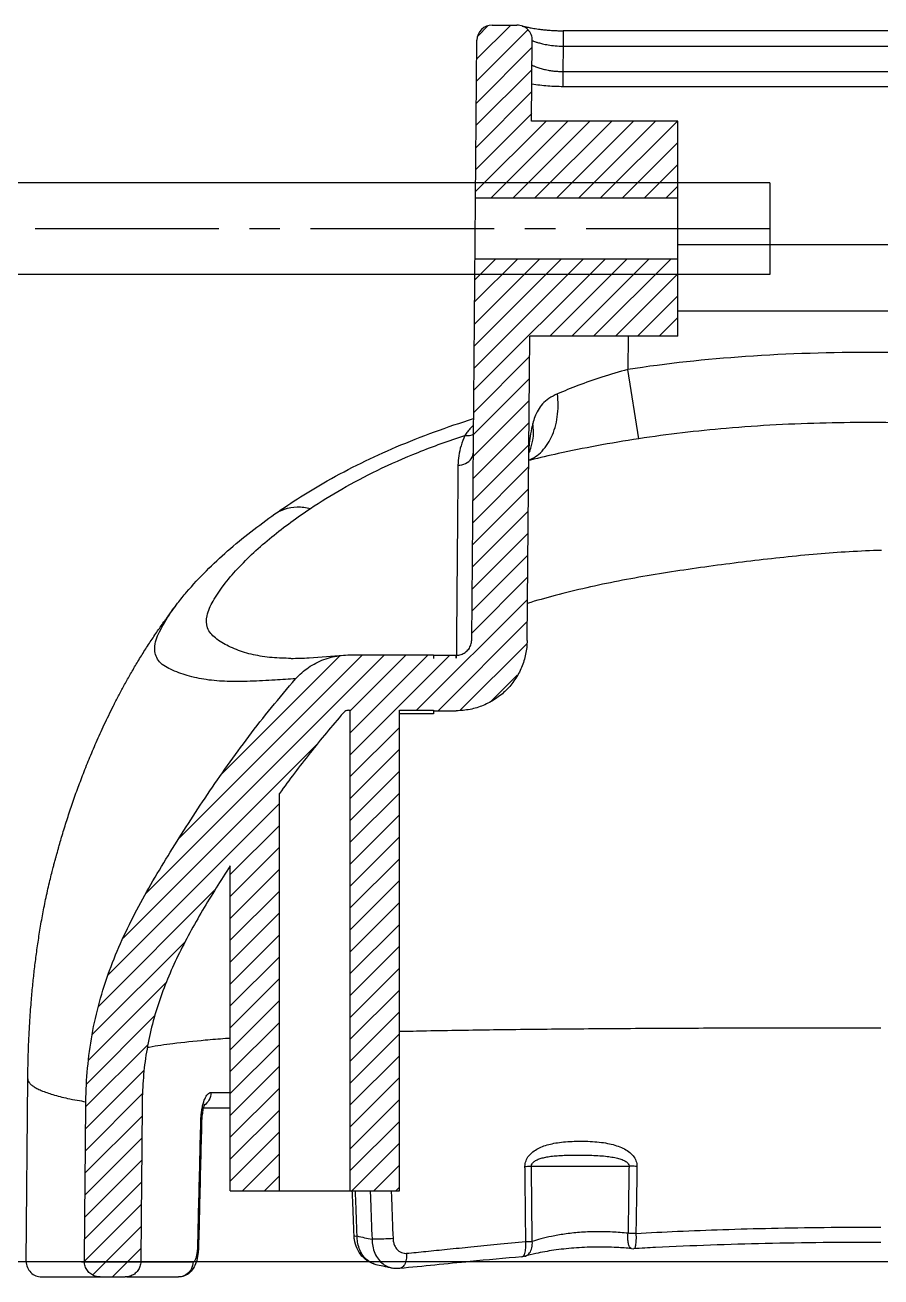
# Model space of a CAD drawing. Header units: millimetres. Extents: x 21466 to 22834, y -21631 to -20664.
# Drawn here: x 22132.09 to 22160.05, y -21368.66 to -21327.76 of the extents above; entities that cross this region are included whole.
import ezdxf

# ---------------------------------------------------------------- set-up
doc = ezdxf.new("R2010")
doc.units = ezdxf.units.MM
doc.header["$LTSCALE"] = 8
doc.linetypes.add('CENTER2', pattern=[1.125, 0.75, -0.125, 0.125, -0.125])
for name, color, linetype in [('Cav-cor', 30, 'Continuous'), ('PIN', 5, 'Continuous'), ('PRODUCT', 1, 'Continuous')]:
    doc.layers.add(name, color=color, linetype=linetype)

# ---------------------------------------------------------------- blocks, each defined once
blk = doc.blocks.new('20160719.184345')
at = {"layer": 'PRODUCT'}
for p, q in [((-48.21953859416317, 12.87609753293145), (-48.21953859416317, -7.895152851422608)), ((-47.71703859416448, -7.895152851422608), (-47.71703859416448, 12.87609608482671)), ((-46.88821674015708, -7.902385870187572), (-46.88821674015708, 12.88332910359168)), ((-46.40273757794057, -7.902385870187572), (-46.40273757794057, 12.88332910359168)), ((-41.22630637909242, 9.123471616752795), (-41.22630637909242, -4.142528383246827)), ((-39.05927512909329, 9.123471616752795), (-39.05927512909329, -4.142528383246827)), ((-38.23799025559492, -4.142528383246827), (-45.26736000258825, -4.142528383246827)), ((-45.26736000258825, -4.142528383246827), (-45.26736000258825, -8.921569141428336)), ((-42.7477773902101, -6.678385871557111), (-45.26736000258825, -4.158803259178967)), ((-42.7477773902101, -5.963133076038503), (-44.56838208300178, -4.142528383246827)), ((-42.7477773902101, -5.247880280618119), (-43.85312928747953, -4.142528383246827)), ((-42.7477773902101, -4.532627485099511), (-43.13787649196092, -4.142528383246827)), ((-42.7477773902101, -4.142528383246827), (-42.7477773902101, -10.75262608958656)), ((-40.75757286807129, -4.142528383246827), (-40.75757286807129, -10.76999434129903)), ((-38.23799025559492, -6.896656233253452), (-40.75757286807129, -4.377073620773444)), ((-38.23799025559492, -6.181403437734843), (-40.27686531008294, -4.142528383246827)), ((-38.23799025559492, -5.466150642216235), (-39.56161251456433, -4.142528383246827)), ((-38.23799025559492, -4.750897846795851), (-38.84635971904208, -4.142528383246827)), ((-38.23799025559492, -4.142528383246827), (-38.23799025559492, -8.982913521849696)), ((-42.7477773902101, -7.39363866707572), (-45.26736000258825, -4.874056054595712)), ((-38.23799025559492, -7.611909028673836), (-40.75757286807129, -5.092326416295691)), ((-42.7477773902101, -8.108891462496103), (-45.26736000258825, -5.589308850117959)), ((-34.88784496730295, -5.424153572068462), (-37.15112097303427, -5.776532544983638)), ((-8.428284858971892, -5.659714006829745), (-8.426602449875645, -5.581548796886636)), ((-38.23799025559492, -8.327161824192444), (-40.75757286807129, -5.807579211817938)), ((-38.23517512909166, -5.767060544505512), (-37.15105896865498, -5.776521482948738)), ((-11.12027512909117, -8.926637527980347), (-11.12027512909117, -5.740000456702546)), ((-42.7477773902101, -8.824144258011074), (-45.26736000258825, -6.304561645640206)), ((-36.47301980588236, -10.80738506942362), (-40.75757286807129, -6.522832007234683)), ((-42.7477773902101, -9.539397053533321), (-45.26736000258825, -7.019814441056951)), ((-37.19456946990977, -10.80108820091846), (-40.75757286807129, -7.238084802753292)), ((-42.7477773902101, -10.2546498489537), (-45.26736000258825, -7.73506723657556)), ((-48.21953859386485, -7.895152851520834), (-47.71703859416448, -7.895152851422608)), ((-47.71703859416448, -7.895152851422608), (-46.88821674015708, -7.902385870187572)), ((-46.88821674015708, -7.902385870187572), (-46.40273757794057, -7.902385870187572)), ((-37.9161191339299, -10.79479133241693), (-40.75757286807129, -7.953337598271901)), ((-42.96696678189619, -10.75071325268436), (-45.26736000258825, -8.450320031992305)), ((-45.26736000258825, -8.921569141428336), (-47.89889004505312, -8.898604126621649)), ((-45.85316543798763, -10.725525778671), (-47.67816081507772, -8.900530401479045)), ((-45.1316157739675, -10.73182264717252), (-46.95661115115581, -8.906827269980568)), ((-44.41006610994373, -10.73811951567768), (-46.23506148713568, -8.913124138485728)), ((-43.68851644591996, -10.74441638418284), (-45.51351182310827, -8.919421006990888)), ((-38.63766879785544, -10.78849446380991), (-40.75757286807129, -8.668590393692284)), ((-28.29690563485201, -9.06966805303091), (-38.23799025559492, -8.982913521849696)), ((-35.75147014186223, -10.81368193792878), (-37.57646551905054, -8.988686560736824)), ((-35.02992047783846, -10.8199788064303), (-36.85491585503041, -8.994983429238346)), ((-34.49342441318731, -8.984879050298332), (-34.49531706506605, -8.984061225721234)), ((-48.40577512908931, -10.20511560804516), (-48.40577512908931, -9.401084993027325)), ((-46.57471510191317, -10.71922891006761), (-48.2526365301128, -9.041307481962576)), ((-39.35921846187921, -10.78219759530475), (-40.75757286807129, -9.383843189210893)), ((-34.30837081381469, -10.82627567493546), (-36.13336619100301, -9.001280297841731)), ((-33.58682114988915, -10.83257254353884), (-35.41181652698288, -9.007577166346891)), ((-32.86527148586902, -10.83886941204401), (-34.69026686306097, -9.013874034852051)), ((-32.14372182184161, -10.84516628054553), (-33.96871719903356, -9.020170903353574)), ((-31.42217215782148, -10.85146314905069), (-33.24716753501343, -9.026467771858734)), ((-30.70062249379407, -10.85776001755585), (-32.52561787098603, -9.032764640465757)), ((-29.97907282977394, -10.86405688616287), (-31.80406820696589, -9.039061508970917)), ((-29.25752316585204, -10.87035375466075), (-31.08251854294213, -9.04535837747244)), ((-28.53597350182463, -10.87665062316592), (-30.36096887901658, -9.0516552459776)), ((-26.01670106280289, -12.68067026667268), (-29.63941921499281, -9.05795211448276)), ((-26.0035226750806, -11.97859585887272), (-28.91786955097268, -9.064248982984282)), ((-26.01613470670782, -11.25073103182876), (-28.18533299268165, -9.081532745854929)), ((-26.32187728466306, -10.22973565835491), (-27.16141870354113, -9.390194239476841)), ((-8.178720343570603, -9.145845316696068), (-8.178806715579412, -9.145536959880701)), ((-47.29626476593694, -10.71293204156245), (-48.40577512908931, -9.603421678406448)), ((-40.08076812589934, -10.77590072679959), (-40.75757286807129, -10.09909598462764)), ((-48.04533233174516, -10.67911727127284), (-48.3777784730446, -10.34667113007163)), ((-28.31269193757544, -10.8785991718396), (-47.90766021322997, -10.70759647435261)), ((-27.81423626108517, -12.12222838324669), (-27.81423599024129, -11.38108844617818)), ((-26.00352272312375, -12.12222838324669), (-26.00352247529008, -11.38111784815555)), ((-24.56684574164683, -14.84577838324549), (-27.8142360696329, -11.59838805525942)), ((-27.82665066780464, -12.12222838324669), (-27.71416759291606, -12.12222838324669)), ((-27.82665066539266, -14.84889184239), (-27.82665066780464, -12.12222838324669)), ((-26.01670106280289, -12.12222838324669), (-25.90529165755288, -12.12222838324669)), ((-26.01670106280289, -13.23777838324531), (-26.01670106280289, -12.12222838324669)), ((-25.90526884294377, -12.12222838324669), (-25.90526884294377, -13.23777838324531)), ((-25.28209853716544, -14.84577838324549), (-27.82665066760455, -12.30122625281001)), ((-25.99735133268769, -14.84577838324549), (-27.82665066700065, -13.01647904893616)), ((-10.31627512909108, -13.23777838324531), (-26.01670106280289, -13.23777838324531)), ((-23.85159294623008, -14.84577838324549), (-25.45959294622662, -13.23777838324531)), ((-23.13634015070784, -14.84577838324549), (-24.74434015071165, -13.23777838324531)), ((-22.42108735519287, -14.84577838324549), (-24.0290873551894, -13.23777838324531)), ((-21.70583455976885, -14.84577838324549), (-23.31383455977266, -13.23777838324531)), ((-20.99058176425024, -14.84577838324549), (-22.59858176425041, -13.23777838324531)), ((-20.27532896873163, -14.84577838324549), (-21.8833289687318, -13.23777838324531)), ((-19.56007617331124, -14.84577838324549), (-21.16807617331506, -13.23777838324531)), ((-18.84482337779264, -14.84577838324549), (-20.45282337779281, -13.23777838324531)), ((-18.12957058227403, -14.84577838324549), (-19.7375705822742, -13.23777838324531)), ((-17.41431778685364, -14.84577838324549), (-19.02231778685746, -13.23777838324531)), ((-16.69906499133504, -14.84577838324549), (-18.30706499133521, -13.23777838324531)), ((-15.98381219581643, -14.84577838324549), (-17.59181219581296, -13.23777838324531)), ((-15.26855940039604, -14.84577838324549), (-16.87655940039622, -13.23777838324531)), ((-14.55330660487743, -14.84577838324549), (-16.16130660487761, -13.23777838324531)), ((-13.83805380945705, -14.84577838324549), (-15.44605380946086, -13.23777838324531)), ((-13.12280101393844, -14.84577838324549), (-14.73080101393862, -13.23777838324531)), ((-12.40754821841983, -14.84577838324549), (-14.01554821842001, -13.23777838324531)), ((-11.69229542299945, -14.84577838324549), (-13.30029542300326, -13.23777838324531)), ((-10.97704262748084, -14.84577838324549), (-12.58504262748102, -13.23777838324531)), ((-10.31627512909108, -14.79129308621486), (-11.86978983195877, -13.23777838324531)), ((-10.31627512909108, -14.07604029069626), (-11.15453703654202, -13.23777838324531)), ((-10.31627512909108, -13.36078749517765), (-10.43928424102342, -13.23777838324531)), ((-10.31627512909108, -18.76527838324546), (-10.31627512909108, -13.23777838324531)), ((-7.791413929484406, -13.47891536833777), (-7.791348104801727, -13.47857722282424)), ((-7.779397372822132, -13.23357139013024), (-7.779385747984634, -13.23369493729842)), ((-20.04669520743118, -21.5116873040206), (-27.82665066639674, -13.73173184505504)), ((-7.902757926014601, -13.99713925523247), (-7.902837181725772, -13.99747710548036)), ((-21.83238053905734, -20.44125476781483), (-27.82665066569098, -14.44698464118119)), ((-10.31627512909108, -14.84577838324549), (-26.01670106280289, -14.84577838324549)), ((-26.01669951781514, -14.88860762585682), (-26.01670106280289, -14.84577838324549)), ((-23.95488376690628, -19.03400433548086), (-27.801422128181, -15.18746597420977)), ((-18.57363287139378, -22.26949684453939), (-24.94679427857773, -15.89633543735908)), ((-27.71415161401819, -16.78343059469989), (-27.71415260866706, -16.78773519984679)), ((-10.31627512909108, -17.15727838324892), (-23.30175274343128, -17.15727838324892)), ((-17.37451061954562, -22.75336630096717), (-22.97059853716564, -17.15727838324892)), ((-20.64734574164686, -18.76527838324546), (-22.25534574165067, -17.15727838324892)), ((-19.93209294623011, -18.76527838324546), (-21.54009294622665, -17.15727838324892)), ((-19.2168401507115, -18.76527838324546), (-20.82484015070804, -17.15727838324892)), ((-18.50158735518926, -18.76527838324546), (-20.10958735518943, -17.15727838324892)), ((-17.78633455977251, -18.76527838324546), (-19.39433455976905, -17.15727838324892)), ((-17.07108176425027, -18.76527838324546), (-18.67908176425044, -17.15727838324892)), ((-16.35582896873166, -18.76527838324546), (-17.96382896873183, -17.15727838324892)), ((-15.64057617331491, -18.76527838324546), (-17.24857617331145, -17.15727838324892)), ((-14.92532337779267, -18.76527838324546), (-16.53332337779648, -17.15727838324892)), ((-14.21007058227406, -18.76527838324546), (-15.81807058227423, -17.15727838324892)), ((-13.49481778685731, -18.76527838324546), (-15.10281778685385, -17.15727838324892)), ((-12.77956499133506, -18.76527838324546), (-14.38756499133524, -17.15727838324892)), ((-12.06431219581282, -18.76527838324546), (-13.67231219581663, -17.15727838324892)), ((-11.34905940039607, -18.76527838324546), (-12.95705940039625, -17.15727838324892)), ((-10.63380660487746, -18.76527838324546), (-12.24180660487764, -17.15727838324892)), ((-10.31627512909108, -18.36755706361146), (-11.52655380945725, -17.15727838324892)), ((-10.31627512909108, -17.65230426809649), (-10.81130101393865, -17.15727838324892)), ((-32.43169799753741, -17.30571109585071), (-32.43194982229397, -17.30535487250017)), ((-10.31627512909108, -18.76527838324546), (-20.9374027779777, -18.76527838324546)), ((-13.0297751290891, -19.64264149284281), (-13.0297751290891, -18.76527838324546)), ((-16.34220267351702, -23.0704214513753), (-20.14716292833691, -19.26546119665363)), ((-12.57548877839508, -19.72753829810972), (-12.56749731808304, -19.70246619165846)), ((-8.476592477480153, -19.82701979160993), (-8.46875545813964, -19.80285479937083)), ((-15.41876210633927, -23.27860922313266), (-18.46726815871807, -20.2301031707575)), ((-29.45366456299962, -20.53037536708143), (-29.51236149734905, -20.48570263779766)), ((-14.59126553125679, -23.39085300269653), (-17.12697528325953, -20.85514325079566)), ((-7.502275129088957, -22.14043336447503), (-7.502275129088957, -20.46014245822516)), ((-13.81438081556917, -23.45248492286555), (-16.04034929290356, -21.22651644562939)), ((-13.0678424760772, -23.48377046704263), (-15.10030731745428, -21.45130562556005)), ((-12.34618916378895, -23.49017098380864), (-14.26114334371596, -21.57521680378341)), ((-11.62453585150433, -23.49657150057465), (-13.49219973290747, -21.62890761906601)), ((-10.90288253921608, -23.50297201734065), (-12.75926638494275, -21.64658817161398)), ((-10.18122922693146, -23.5093725341103), (-12.037606759146, -21.65299500189212)), ((-9.459575914745074, -23.51577305087631), (-11.31594713344748, -21.65940183217026)), ((-8.737922602460458, -23.52217356764231), (-10.59428750775623, -21.66580866244476)), ((-8.016269290172204, -23.52857408451018), (-9.87262788195585, -21.67221549262467)), ((-7.569530807955744, -23.2600597712044), (-9.150968256260967, -21.67862232290281)), ((-7.502275129088957, -22.61206265455257), (-8.429308630566084, -21.68502915318095)), ((-7.502275129088957, -24.9274930726715), (-7.502275129088957, -22.20003662601448)), ((-8.009160106499621, -25.43016540223107), (-8.009159836554318, -23.52302986572977)), ((-8.009160008510662, -25.4301654405208), (-13.97714099581208, -25.37808478638908))]:
    blk.add_line(p, q, dxfattribs=at)
for centre, start, end in [((-47.90327512909062, -9.401084993027325), 89.50000000035902, 180), ((-47.90327512909062, -10.20511560804516), 180, 269.4999999999442), ((-8.004775129091286, -24.92769656487144), 269.5000114735439, 0)]:
    blk.add_arc(centre, 0.5025, start, end, dxfattribs=at)
for points, start_tangent, end_tangent in [([(-36.97753144966191, 10.75897906804676), (-37.5568327207402, 6.267392141329765), (-37.70695582455301, 2.282953750356683), (-37.57359983973947, -1.934272758149746), (-37.15105896865498, -5.776521482948738)], (-0.1883002114807721, -0.9821115162527605), (0.152565289446266, -0.9882933939150746)), ([(-34.72926467853904, 10.32287835053285), (-35.20702860379242, 6.886619545282883), (-35.39042289942518, 3.82274969469654), (-35.40185532436226, 0.7011048294261855), (-35.22746185968208, -2.565366672170057), (-34.88771840413392, -5.424206575167773)], (-0.1881717509410298, -0.9821361372782222), (0.1525651254288984, -0.9882934192348264)), ([(-31.24081423801545, 2.507454178710759), (-31.11824619836989, 0.4076901966363948), (-30.89068056534234, -1.760528669299674), (-30.60035324400815, -3.94593649133094), (-30.2381599452965, -6.083385450554488), (-29.76650098390019, -8.153373446697515), (-29.50981789571233, -9.062735694486037)], (0.02889400091451204, -0.9995824811945997), (0.2884953584568352, -0.9574812938897879)), ([(-15.6354189038575, 2.490471616754803), (-15.63359123236296, -0.2029639704960573), (-15.62744308366018, -2.82965700675777), (-15.61593990732217, -5.379483547840209), (-15.5976827926097, -7.83120455790413), (-15.57131279689929, -10.16124883278098), (-15.53599639460663, -12.35116875065069), (-15.5181202933818, -13.2378254644791)], (1.14563136268989e-08, -1), (0.02154430303270079, -0.9997678945669516)), ([(-8.923919418048172, -5.514700704912684), (-8.993649932031985, -4.156913043319946), (-9.05167023726608, -2.679774533811724), (-9.09525531183317, -1.082901695324836), (-9.122376726645598, 0.6358372914110078), (-9.131654945336777, 2.490471616754803)], (-0.05730207148877732, 0.9983568863903804), (-1.206926188311082e-06, 0.9999999999992717)), ([(-8.633539607777493, 2.490469643737015), (-8.593265486513701, -1.287491738032259), (-8.46446844008824, -4.871706660571363), (-8.426586507262982, -5.581540391871386)], (2.09847036137137e-06, -0.9999999999977982), (0.05634160186332735, -0.9984115503636134)), ([(-34.88771840413392, -5.424206575167773), (-34.65585040047517, -6.793232969052042), (-34.40254285342235, -8.051917505974416), (-34.192787161468, -8.959017514138395)], (0.1524912801193097, -0.9883048160803297), (0.2377539771416725, -0.971325407035828)), ([(-11.11589043941422, -9.137942278495757), (-11.29958012645511, -9.104603837706236), (-11.45884282820407, -9.013605370513687), (-11.59303957812517, -8.876896285109979), (-11.69939593623712, -8.709636737454275), (-11.78125095734868, -8.52012677582752), (-11.84347177013115, -8.308768567454536), (-11.88911483746779, -8.07324588280244), (-11.91984507009693, -7.811465281753044), (-11.93630186208247, -7.528012674778438), (-11.93896885580762, -7.231059572361119), (-11.92729754367974, -6.931016810500296), (-11.8996278477025, -6.64179259143566), (-11.8547384209196, -6.377494395033864), (-11.79189020402555, -6.143372440692474), (-11.70880419439345, -5.936932934873766), (-11.60018819829929, -5.756007840627717), (-11.46320440046838, -5.609332420670398), (-11.29897430210258, -5.512395818619552), (-11.11588983038382, -5.478982889944746)], (-0.9998962802686043, -0.01440238539300193), (0.9997568992356654, -0.02204863784200503)), ([(-11.11588983038382, -5.478982889944746), (-11.11727445426004, -5.566678558301646), (-11.11875130537737, -5.654586323365947), (-11.12027512909117, -5.740000456702546)], (-0.01527189075942588, -0.9998833778759562), (-0.01838924854404758, -0.9998309034721746)), ([(-11.11588983038382, -5.478982889944746), (-10.38503989053061, -5.490807445778046), (-9.654383107961621, -5.502712921701459), (-8.923919418048172, -5.514700704912684)], (0.9998700610447266, -0.01612020553264461), (0.9998643920858966, -0.01646807331476121)), ([(-8.923919506793027, -5.514700684012496), (-8.92530705300669, -5.600695344142878), (-8.926783388058539, -5.686961161311046), (-8.928304787910747, -5.770943251754943)], (-0.0156343707109183, -0.9998777757568541), (-0.01864217901987801, -0.9998262194808611)), ([(-8.43043137174027, -5.670039471602649), (-8.481483963132632, -5.722143927348952), (-8.59245762329374, -5.759170093126158), (-8.74845899059801, -5.77625385949068), (-8.928304787910747, -5.770943251754943)], (-0.2346359561494073, -0.9720833133440022), (-0.9960248466611956, 0.08907583754050126)), ([(-8.923919506793027, -5.514700684012496), (-8.701414783616201, -5.512827288937842), (-8.52618143230211, -5.531179921366856), (-8.434728923595685, -5.565934856491367), (-8.433015124232043, -5.580650727177272)], (0.9986117475135183, 0.05267426058329479), (-0.03606907774662554, -0.9993492991094295)), ([(-8.428267707040504, -5.659487639120925), (-8.464429746385576, -6.135366476424679), (-8.47867708596823, -6.841098725039046), (-8.446940368252399, -7.540859499229555), (-8.373503521404928, -8.199080296661123), (-8.268142547254683, -8.783147268088214), (-8.178712728484243, -9.146046557088994)], (-0.09880122938145681, -0.9951071887353206), (0.2688980601265379, -0.9631686421703028)), ([(-8.429067693774414, -5.659688302446739), (-8.43043137174027, -5.670039471602649)], (-0.03281734385437957, -0.9994613659078291), (-0.2346359532491313, -0.9720833140440543)), ([(-37.15105896865498, -5.776521482948738), (-36.89955904153612, -6.624473025141924), (-36.62470323038724, -7.40901488064992), (-36.3543887114356, -8.077318693442066)], (0.2620913116957349, -0.9650430790040458), (0.3957172963489681, -0.9183723762016489)), ([(-11.12027512909117, -8.926637527980347), (-11.20198739557964, -8.90339049891918), (-11.27269442695615, -8.838340344911558), (-11.33232477485217, -8.738192511988018), (-11.37958585168599, -8.611474898698361), (-11.41597156724674, -8.462319046284392), (-11.44363232676915, -8.28896142586018), (-11.46392479240967, -8.087419312778366), (-11.47758628473457, -7.854050761910912), (-11.48489993444673, -7.592450433439808), (-11.48608293291181, -7.311985912063392), (-11.48089370224261, -7.026452768357558), (-11.46859448109171, -6.753499703314446), (-11.44863449889817, -6.509161802965536), (-11.42068627570916, -6.298657657262083), (-11.38372365668329, -6.118575411790516), (-11.33544992948737, -5.965468655937002), (-11.27446386502925, -5.84469777438062), (-11.20178400227451, -5.766484376497829), (-11.12027512909117, -5.740000456702546)], (-0.9997280149016881, -0.02332158272352751), (0.9993499768827593, -0.03605029409628498)), ([(-11.12027512909117, -5.740000456702546), (-10.38942518300973, -5.750243998598307), (-9.658768396417145, -5.760557867481111), (-8.928365609706816, -5.770942402432411)], (0.9999024827104477, -0.01396513764640152), (0.9998982145784867, -0.01426746237964877)), ([(-8.928365609706816, -5.770942402432411), (-8.97111876074996, -6.282286585439579), (-8.981136769994919, -6.82561326002542), (-8.95582111425756, -7.359598089973588), (-8.900969239559345, -7.849445932410163), (-8.827243511088454, -8.272510706985486), (-8.745336372085148, -8.621757402936055), (-8.66262192713475, -8.902305650866765)], (-0.1155621556570686, -0.9933002507700738), (0.3105657859438006, -0.9505518884317201)), ([(-48.3738840306105, -9.230253912955959), (-48.37393802835504, -9.230100529657648), (-48.36681780375147, -9.20111161238674), (-48.3586601474999, -9.166938537291571), (-48.34876363431249, -9.12306107546101), (-48.33735641939711, -9.069384667051054), (-48.32464779451038, -9.005677540677425), (-48.31096754879036, -8.932001411969395), (-48.2966440128148, -8.848124862404802), (-48.28207780803132, -8.753974000654125), (-48.26774861210288, -8.649576961102866), (-48.25419177946969, -8.535059172761976), (-48.2420201884961, -8.410774735220912), (-48.23189273797107, -8.277413429739681), (-48.224436935423, -8.136052845657105), (-48.22025699389269, -7.988148502550757), (-48.21953466200284, -7.895152781067736)], (-0.9470259488008005, 0.3211570523870579), (-9.721270877179999e-05, 0.9999999952748446)), ([(-47.89817184552157, -8.898610394408024), (-47.89206455297972, -8.888842228159774), (-47.87900801799333, -8.856941689115047), (-47.85802818521915, -8.797290823738876), (-47.82870326006741, -8.702037900395226), (-47.79324401832855, -8.56541464390466), (-47.75655378565716, -8.382034375157673), (-47.72768407526019, -8.154321048936254), (-47.71703859416448, -7.895152851422608)], (0.9999589885626754, -0.009056555234264057), (-0.003982484097779021, 0.999992069878762)), ([(-47.09404781304329, -8.905627878360974), (-47.0761002766194, -8.872549377607356), (-47.04046250838655, -8.782137140980922), (-46.9978303085918, -8.652791115619038), (-46.95761484575996, -8.502599981646199), (-46.92549410076026, -8.34557975890857), (-46.90357087166558, -8.19094161711837), (-46.89154865203091, -8.04297234589103), (-46.88821674015708, -7.902385870187572)], (0.9997089453015462, -0.02412518775202223), (-0.004412400652438274, 0.9999902653128592)), ([(-46.48580364897498, -8.910934274441388), (-46.44835676527146, -8.650251063339965), (-46.42203800767675, -8.388991080431879), (-46.40729640346399, -8.138888428333303), (-46.40273757794057, -7.902385870187572)], (0.1635210426050154, 0.9865398464458335), (-3.56523282648874e-05, 0.9999999993644557)), ([(-34.27011427276375, -8.853057702395745), (-34.43277263886557, -8.635619674663758), (-34.93382876270334, -8.277578297478613), (-35.59959152183728, -8.084144597964041), (-36.35465442057102, -8.077351808595267)], (-0.5116469907197414, 0.8591957616791605), (-0.9934601973441591, -0.1141789660703953)), ([(-36.3543887114356, -8.077318693442066), (-36.20176261311281, -8.359673304854368), (-36.02520856596675, -8.564356383623817), (-35.82543098786846, -8.711139207232918), (-35.60905866022586, -8.813978508242144), (-35.38558876942261, -8.884161964972009)], (0.3953618204738155, -0.9185254655760126), (0.9689143084345359, -0.2473965701274473)), ([(-35.38558876942261, -8.884161964972009), (-35.05473508559953, -8.956109197300975), (-34.73764273420966, -8.999963862715958), (-34.49692355414663, -9.015007169338787)], (0.9689148728087791, -0.2473943597779619), (0.9996310243405608, -0.027162753465751)), ([(-34.49535964390088, -8.984160126663483), (-34.84034074719602, -8.882237312285724), (-35.38558773377372, -8.88415993356466)], (-0.9184954781388782, 0.3954314815975499), (-0.9860256041342161, -0.166593841398036)), ([(-34.49578450845365, -8.98507309057095), (-34.42659601821288, -9.010358103252656)], (0.9078129122025507, -0.4193753884508771), (0.9640678823136615, -0.2656560149728442)), ([(-34.24144470519968, -8.903877119213575), (-34.27011427276375, -8.853057702395745)], (-0.4705945615646068, 0.882349567136413), (-0.5116469899163048, 0.8591957621576033)), ([(-34.23202466040675, -8.921900512239517), (-34.24144470519968, -8.903877119213575)], (-0.4557575147587546, 0.8901039758033461), (-0.4705945609881869, 0.8823495674438424)), ([(-34.19138364821265, -9.009963402771973), (-34.23202466040675, -8.921900512239517)], (-0.380913731636099, 0.9246105823810703), (-0.4557575142557479, 0.8901039760608991)), ([(-34.192787161468, -8.959017514138395), (-34.1781259868003, -9.018690508106374)], (0.2377539771282904, -0.9713254070391036), (0.2394393550711544, -0.9709113220284897)), ([(-8.66262192713475, -8.902305650866765), (-9.481471687540761, -8.910505974596163), (-10.30067202329883, -8.918615846218017), (-11.12027512909117, -8.926637527980347)], (-0.9999492780601609, -0.01007180753206806), (-0.9999526500807346, -0.009731269008508988)), ([(-11.11589052906129, -9.137945331283845), (-11.11728649395809, -9.059359472157666), (-11.11876233585645, -8.98821779094942), (-11.1202751297933, -8.926636466399941)], (-0.01645753002201615, 0.9998645656815599), (-0.02699459209143736, 0.9996355795977937)), ([(-8.187075923317025, -9.120714677941578), (-8.286972412777686, -8.989737784100726), (-8.455845383006817, -8.91216449413696), (-8.66267414894537, -8.902306281805068)], (-0.3571797869028704, 0.9340356523324043), (-0.9925229660704539, -0.122058026457537)), ([(-8.658289459468506, -9.110274014339666), (-8.65967991807338, -9.033222390429728), (-8.661155498368316, -8.963234971713973), (-8.66267414894537, -8.902306281805068)], (-0.01670602484878501, 0.999860444629025), (-0.02733576560065199, 0.9996263081367087)), ([(-28.29690563485201, -9.06966805303091), (-27.84985020307795, -9.117208160278096), (-27.4189014087242, -9.250870368588949), (-27.02202013783972, -9.465622792107752), (-26.67427009190578, -9.753424902202823), (-26.38901915913812, -10.10334934663479), (-26.17728958486987, -10.50190420050421), (-26.04710762794639, -10.93388414033325), (-26.00338892747095, -11.38111784604916)], (0.9999619230642598, -0.008726535488227393), (0, -1)), ([(-8.658274661345786, -9.110273672537005), (-9.477086998063896, -9.11959937697975), (-10.29628733402569, -9.128821506019449), (-11.11589043941422, -9.137942278495757)], (-0.9999343895948412, -0.01145497732831786), (-0.9999387943785903, -0.01106379214785627)), ([(-8.442488265183783, -9.110887280516181), (-8.658289459468506, -9.110274014339666)], (-0.9955135794294335, 0.0946187781129996), (-0.9972321871977804, -0.07435028457733728)), ([(-8.275266671458667, -13.00891631097329), (-8.338166278928838, -12.37538601846609), (-8.408922108075785, -11.67581259577855), (-8.486823849430948, -10.9035837475094), (-8.57063987789661, -10.05100039569152), (-8.658274661345786, -9.110273672537005)], (-0.09719941529930812, 0.995264926371603), (-0.08941167296680087, 0.9959947553763914)), ([(-8.26985285947012, -9.144877512546373), (-8.442488265183783, -9.110887280516181)], (-0.9566844014485625, 0.2911270444754417), (-0.995513579432089, 0.09461877808506178)), ([(-8.165145557217329, -9.238124910651095), (-8.17422946197621, -9.20558293497379), (-8.26985285947012, -9.144877512546373)], (-0.08134991626298037, 0.9966856029480942), (-0.9566844013192934, 0.2911270449002383)), ([(-8.178959119806677, -9.145578619340085), (-8.187075923317025, -9.120714677941578)], (-0.2636748886716553, 0.9646116073757305), (-0.3571797864638074, 0.9340356525003042)), ([(-8.17881488934654, -9.145539249671856), (-8.166975492171332, -9.19870825066755), (-8.162085815321916, -9.237279119235609)], (0.2697571632867727, -0.9629283840740563), (0.08723143397939348, -0.9961880730694875)), ([(-8.161842365025223, -9.23720662114647), (-8.004979061079212, -10.9279603080322), (-7.779389736529993, -13.23357066522658)], (0.08738288612556243, -0.9961747995268537), (0.09450698806355715, -0.9955241982027131)), ([(-32.43195168154489, -17.3053561869383), (-33.51060669630533, -15.59987385862769), (-34.61954376313952, -13.34558405738426), (-35.54590032033229, -10.81814430525992)], (-0.5772783120317504, 0.816547457566168), (-0.2975055835210909, 0.9547200782290981)), ([(-35.33049262706481, -10.81871110294742), (-35.24341699185243, -10.90943338458601), (-35.11926320692874, -11.01773748002961), (-34.99507600917423, -11.10665897713625)], (0.6648172442194836, -0.7470060453493073), (0.8382957988460525, -0.5452156945989894)), ([(-34.99507175832332, -11.10666106231292), (-35.00503941957868, -10.90342804808824), (-35.03744967161401, -10.81508916646635)], (0.1351318998010255, 0.9908276185372337), (-0.4441049116357841, 0.8959747917553108)), ([(-34.02379694632691, -11.32749490394053), (-34.0807793182139, -11.07732130607474), (-34.23771528577345, -10.89356605172725), (-34.4529401289401, -10.825014041955)], (0.002232519165760348, 0.9999975079259821), (-0.9999632357808041, 0.00857479368753548)), ([(-27.81409431036445, -11.38108844386807), (-27.83836259791133, -11.22688447021937), (-27.90887357660176, -11.08749477353922), (-28.01899385508295, -10.97633381142805), (-28.15810368066741, -10.90434125490719), (-28.31269193757544, -10.8785991718396)], (0, 1), (-0.9999619230646695, 0.008726535441280416)), ([(-34.99506718919292, -11.10666119788584), (-34.65625889036528, -11.22826861219437), (-34.33159303746288, -11.30165464302627), (-34.02385701849562, -11.32749490403876)], (0.921165497837541, -0.3891710749705267), (0.9999629492676279, -0.008608141029715341)), ([(-32.61237150993111, -16.14523536777051), (-33.24484864464466, -15.12428416836701), (-33.85565919028159, -13.96314192709906), (-34.44248514730498, -12.63199625612106), (-34.99506718919292, -11.10666119788584)], (-0.5566986148624878, 0.830714543155582), (-0.3099176485218909, 0.9507634043938911)), ([(-34.02385701849562, -11.32749490403876), (-31.9355953484519, -11.34545363657162), (-30.28924844283029, -11.35966183060373), (-29.25802264612867, -11.36856312967211), (-28.66816738694979, -11.37366266801109), (-28.32076949874681, -11.37667859160138), (-28.06722961207561, -11.37888680563992), (-27.8515379500277, -11.38076268859368), (-27.7232567320134, -11.38187785639093), (-27.76048611060105, -11.38155376147915), (-27.81564753294151, -11.38107393568862)], (0.9999632222927253, -0.008576366477106285), (-0.9999622007134116, 0.008694661833022388)), ([(-8.756225414123037, -13.44953184947735), (-8.64197898623388, -13.43474329839955), (-8.527141481565195, -13.39603935255218), (-8.425872393156169, -13.33451200936543), (-8.349072303757566, -13.25722739198682), (-8.300100996311812, -13.17286991846049), (-8.276915287729935, -13.08830428622241), (-8.275266671458667, -13.00891631097329)], (0.9993217261638296, 0.03682509493462012), (-0.09712506406416369, 0.9952721848472066)), ([(-8.27526669276267, -13.00891763144318), (-8.070808010590554, -13.01991933448153), (-7.902875289113581, -13.07658821199584), (-7.80083928449676, -13.16901319015597), (-7.780200711131329, -13.23365911497604)], (0.9980552175204606, 0.06233604719731855), (0.1085550730931003, -0.994090436582986)), ([(-10.31627464819758, -13.50681609432286), (-10.02931356662521, -13.49629592818746), (-8.756225414123037, -13.44953184947735)], (0.9993291635188727, 0.03662271072258979), (0.9993238765151984, 0.03676669452965028)), ([(-8.75622541633129, -13.44953199500378), (-8.744030202728027, -13.68754444484512), (-8.736050040930422, -13.93739843059666), (-8.734313440629194, -14.13558252662915)], (0.06305649054183184, -0.9980099593694183), (-0.0109119007439738, -0.9999404634387757)), ([(-8.734313285156531, -14.13558489611387), (-8.507430661884428, -14.11325943255724), (-8.279536769427068, -14.04261691715874), (-8.078781507327221, -13.92508753194852), (-7.926805513256113, -13.77440935899722), (-7.830243787255313, -13.60800379200373), (-7.791419473367569, -13.47891428625735)], (0.9999917855283881, 0.004053254956977307), (0.1915679126760738, 0.9814793603703198)), ([(-7.791413705166633, -13.47891415018239), (-7.822034776509099, -13.63142232159953), (-7.881504310033051, -13.90524659130097), (-7.902834587319376, -13.99746601228617)], (-0.1913283503226721, -0.9815260884779401), (-0.2286418403579584, -0.9735106105419322)), ([(-7.77942755548429, -13.23369894995994), (-7.775830778671661, -13.29306531108887), (-7.791343075979967, -13.47856022686756)], (0.09498877244141406, -0.9954783438679484), (-0.1908236861393586, -0.9816243277385639)), ([(-10.31627461704193, -14.19556385519536), (-10.0074016050894, -14.18387098400854), (-8.73431328485458, -14.13558489611387)], (0.9992847396292387, 0.03781546170714348), (0.9992793143512575, 0.03795855515796721)), ([(-8.84085337012948, -14.62222550507067), (-8.785161419247743, -14.37907464630916), (-8.73431328485458, -14.13558489611387)], (0.2326066204551171, 0.9725709023615959), (0.1949283257017908, 0.9808174895662783)), ([(-7.902729665918741, -13.99702202348999), (-8.002580367581686, -14.24411514580788), (-8.186116045806557, -14.46497863433251), (-8.43465364045187, -14.62569891290696), (-8.727661122316931, -14.7118105030786)], (-0.2279641620145455, -0.9736695234200391), (-0.9893871571321632, -0.1453033148346452)), ([(-7.966251634014043, -14.16455187192332), (-8.070006543588534, -14.31131711827766), (-8.23715413374157, -14.45327778233695), (-8.435885163231433, -14.55251088536897), (-8.64299264521469, -14.60667995251424)], (-0.472915226139439, -0.8811079325970702), (-0.9869939317683257, -0.160757515073173)), ([(-7.902850916456373, -13.99747387370007), (-7.952010451055685, -14.13652616092804), (-7.966251634014043, -14.16455187192332)], (-0.2290378021104553, -0.973417528712326), (-0.4729152261634028, -0.8811079325842082)), ([(-8.84811631066259, -14.72291007513195), (-10.01731021264641, -14.76717456778715), (-10.31881218666604, -14.77856991525914)], (-0.9992822064084627, -0.03788234358424157), (-0.9992870165820295, -0.03775524454412355)), ([(-8.84085337012948, -14.62222550507067), (-10.08092473279612, -14.66916953656983), (-10.31627474246852, -14.67806387973178)], (-0.9992822064120512, -0.03788234348957827), (-0.9992870322593389, -0.03775482960261948)), ([(-8.852144727839914, -14.71703947868446), (-8.851343362748594, -14.71644276877851), (-8.844269562312547, -14.70829782688088), (-8.840853370231343, -14.62222550507067)], (0.82430764466367, 0.5661421261035364), (0.01112317178874993, 0.9999381356110776)), ([(-8.727661122316931, -14.7118105030786), (-8.84811376439393, -14.7228856208676)], (-0.989387157182486, -0.1453033144919916), (-0.9992847893023997, -0.03781414905638699)), ([(-8.64299264521469, -14.60667995251424), (-8.840853370231343, -14.62222550507067)], (-0.9869939317722748, -0.1607575150489274), (-0.9999947371003488, 0.003244344556981302)), ([(-27.04469221172621, -16.6305535559186), (-27.24417351160446, -16.43224686868052), (-27.41652337691994, -16.20976960150801), (-27.56055817113884, -15.96633734344869), (-27.67499007971492, -15.70507020564037), (-27.75841483404292, -15.42924788147138), (-27.80936987651512, -15.14278467559052), (-27.82664945094803, -14.84889181515609)], (-0.7543520772735492, 0.6564700629222029), (0, 1)), ([(-27.71388936780932, -16.78117860306156), (-27.73255194666126, -16.18785603217475), (-27.81712939448335, -15.06719140637506)], (0.001986340325869045, 0.999998027224109), (-0.08871373968290024, 0.9960571632147798)), ([(-26.01589433864865, -14.88859022086035), (-26.00597957556965, -14.95825782365137), (-25.97840136383456, -15.01958315169031), (-25.9367076498238, -15.06830257568072)], (0, -1), (0.7547470793225229, -0.6560158887207848)), ([(-25.93669454492192, -15.06829106129589), (-25.28161059569902, -15.62506143053179), (-24.62221332968693, -16.15931657070541), (-23.961044903328, -16.66996849885982), (-23.30175274343128, -17.15727838324892)], (0.7547470726090677, -0.6560158964446232), (0.810029649002119, -0.5863889219089187)), ([(-32.4319283346922, -17.30533971659679), (-32.59140152163309, -16.99272931576706), (-32.66326007487442, -16.58334163323161), (-32.61237327531489, -16.14523536786874)], (-0.5763805179292595, 0.8171814355157602), (0.2447530965814494, 0.9695854380681425)), ([(-27.71401924315433, -16.78773528024612), (-27.71941669394801, -17.0811163066428), (-27.77746593312986, -17.71900661868494), (-27.90741791862092, -18.29763895341966), (-28.11241544842778, -18.81942742245155), (-28.37909823767404, -19.25282456242712), (-28.70943749547223, -19.50773668182592), (-29.10803060245235, -19.52186303971757), (-29.58059947728179, -19.32886219149077), (-30.09919343040383, -18.98517297629587), (-30.63434329554002, -18.53254143869708), (-31.16814164090101, -17.99803916129167), (-31.67986316101451, -17.41106387030959), (-32.16115887163687, -16.789418970111), (-32.61237150993111, -16.14523536777051)], (-0.0006032608547965765, -0.999999818038154), (-0.5567751643142668, 0.8306632388656797)), ([(-27.04502649783899, -16.62257145366675), (-27.00571061804658, -17.30410209959882), (-26.96525870776168, -18.11597405766952), (-26.9604942715996, -18.86632486717281), (-27.01750346080735, -19.54804485168643), (-27.14965812369337, -20.16872814617454), (-27.35868240770287, -20.71948288460044), (-27.64751450832773, -21.11424398688541), (-28.04700558612967, -21.23429144702823), (-28.57503306893341, -21.07959218968244), (-29.20074118090997, -20.71280999223382), (-29.45403124357836, -20.53086220264959)], (0.05752177029874646, -0.9983442522204945), (-0.7987745090285566, 0.6016305209397111)), ([(-13.22816763870287, -23.48216705637606), (-14.32779526219747, -23.42648885741073), (-15.41521242031013, -23.2794094925739), (-16.48218992842158, -23.03886161345872), (-17.51923998413622, -22.70706057743519), (-18.52312644936319, -22.29426503617287), (-19.49535777975689, -21.81748582781074), (-20.44454011111156, -21.29102319131562), (-21.38250709250497, -20.7260204091981), (-22.32068578750113, -20.13216215903958), (-23.26430181028263, -19.51127665734748), (-24.21139904311349, -18.85672249326672), (-25.15886966540347, -18.16231770055674), (-26.10402085251553, -17.42195602212087), (-27.04471401691262, -16.63057351330644)], (-0.9999476958241461, 0.01022768869202421), (-0.754352081453501, 0.6564700581190055)), ([(-29.51371805157396, -20.48558028547995), (-29.87653984110148, -20.19133035347113), (-31.22229340818012, -18.85229746289042), (-32.43172866038731, -17.30576402246879)], (-0.7923607208020665, 0.6100528568329383), (-0.5773658746009321, 0.8164855460118694)), ([(-20.9374027779777, -18.76527838324546), (-20.21176909083442, -19.22622774495176), (-19.48241590139878, -19.66914281642312), (-18.74222083648783, -20.08875663686922), (-17.99305589693176, -20.47388424643214), (-17.23538575795465, -20.81456803746187), (-16.46195492486368, -21.10404302664028), (-15.6648923863977, -21.33558399013054), (-14.84731120392462, -21.50316162671515), (-14.01918883805411, -21.6049592648269), (-13.18897758551248, -21.64268716662991)], (0.840328679753893, -0.5420772177310895), (0.9999657366300078, -0.008278017033435218)), ([(-15.30026014825853, -18.7654418609709), (-15.28874061967144, -18.92142883406268), (-15.23401162923619, -19.58492263172957), (-15.12106595777368, -20.64605618323185), (-15.00413836425651, -21.4156791595633), (-14.99308766826653, -21.47511814269455)], (0.07212394827184047, -0.9973956767931577), (0.1856927699334888, -0.9826078542299713)), ([(-13.52788912607866, -19.39704230403004), (-13.52788599460109, -18.98755445364441), (-13.5278854344142, -18.76527838324546)], (8.883256571080067e-06, 0.9999999999605438), (2.508666525759386e-07, 0.9999999999999685)), ([(-13.52788922185573, -19.39705262226562), (-13.27849911204248, -19.46171780217628), (-13.11152301398397, -19.61109220792423)], (0.9999663272252609, -0.008206364336454768), (0.5691964685716208, -0.8222015447355935)), ([(-12.89934744353377, -19.70265462493626), (-13.0534575638485, -19.67701381582447), (-13.19328337987463, -19.64299288395341), (-13.31341068777328, -19.60142298734718), (-13.40910329530016, -19.55369480008085), (-13.47686376365527, -19.50197568565272), (-13.51578315537336, -19.44889566243728), (-13.52788912607866, -19.39704230403004)], (-0.991197246152985, 0.1323934258894263), (-6.573286240115963e-05, 0.9999999978395955)), ([(-13.13268478432656, -19.61806964303105), (-13.14260616291722, -19.60594008718181), (-13.06967991717465, -19.63288110902067), (-12.93717164634654, -19.66529154506861), (-12.75514325304903, -19.6911072539333)], (-0.710803901718957, 0.7033902283235866), (0.9935593797791559, -0.11331265972017)), ([(-13.11152301398397, -19.61109220792423), (-13.09636944479644, -19.63447168412677)], (0.5691964687993079, -0.8222015445779692), (0.5179456744259964, -0.8554135130703745)), ([(-12.73757016625677, -19.71946251859845), (-12.89934744353377, -19.70265462493626)], (-0.9971393117794594, 0.07558566599551801), (-0.9911972461891765, 0.1323934256184695)), ([(-12.75514325304903, -19.6911072539333), (-12.56750018715684, -19.70262357204774)], (0.9935593797761239, -0.1133126597467556), (0.9998338686296139, -0.01822731853949181)), ([(-12.5754887579933, -19.7275360771564), (-12.73757016625677, -19.71946251859845)], (-0.9997021710133711, 0.02440428796651326), (-0.9971393117808092, 0.07558566597771227)), ([(-8.476592477480153, -19.8270197915117), (-9.843212000887434, -19.79397840590536), (-11.20951077181235, -19.76081742741371), (-12.5754887579933, -19.7275360771564)], (-0.9997089731017066, 0.02412403573060222), (-0.9997021698819305, 0.02440433431502551)), ([(-12.5674959659591, -19.70246468074401), (-11.26224205088511, -19.73456284470012), (-9.769167532547726, -19.77113199125233), (-8.468744601323124, -19.80285501051912)], (0.9996966247659476, -0.02463043709665596), (0.9997036966592133, -0.02434171082531652)), ([(-8.229537990580866, -19.85327772851088), (-8.3513124268502, -19.8349361277651), (-8.476592477480153, -19.8270197915117)], (-0.9800962706582719, 0.1985227952698316), (-0.999709227271609, 0.0241135005339832)), ([(-8.468754543588147, -19.80281750029826), (-8.303637739649275, -19.81342222713647)], (0.9997043113987241, -0.02431645062098594), (0.9945564344507395, -0.1041993219394044)), ([(-8.303637739649275, -19.81342222713647), (-8.043131112881383, -19.86100481613175)], (0.9945564344492317, -0.104199321953796), (0.9642794494795607, -0.2648870387757685)), ([(-8.000391454665078, -19.9799482895105), (-8.012744895066135, -19.94749432359094), (-8.053741388423077, -19.91336287679951), (-8.126931040642376, -19.8805944667838), (-8.229537990580866, -19.85327772851088)], (-0.0003666542794199458, 0.9999999327823174), (-0.980096270691462, 0.1985227951059735)), ([(-8.043131112881383, -19.86100481613175), (-7.829015110637556, -19.94494254618257)], (0.964279449531001, -0.2648870385885085), (0.8777766007029629, -0.479070181975826)), ([(-8.000390149773011, -21.64319450068069), (-8.000390294193494, -21.77437563534113), (-8.000390386954678, -22.03910045323573), (-8.000389886965422, -22.28122899173104), (-8.000390051081922, -22.51061810087776), (-8.00039012102934, -22.72525755034076), (-8.000389699835068, -22.92334078858767), (-8.000390344845073, -23.10510201348734), (-8.000389492906834, -23.26983351982199), (-8.000390391276596, -23.41366492956877), (-8.000389882345189, -23.52822043938068), (-8.0003908219187, -23.60094072484571), (-8.00038994264105, -23.62016055328058), (-8.000390049677662, -23.59255072113228), (-8.000390100129152, -23.53456533814096), (-8.000389788576285, -23.45550556132002), (-8.000390144748962, -23.3579530115494), (-8.000390081735532, -23.23945537366308), (-8.000390246354073, -23.09735835301035), (-8.000390524135582, -22.93173447913796), (-8.000389867971535, -22.74331531807911), (-8.000389809381886, -22.52980186509376), (-8.000389508884837, -22.28218748565996), (-8.000389905457268, -21.98655440028961), (-8.000390008772229, -21.64319450068069), (-8.000389841541619, -21.26809750748362), (-8.0003899115909, -20.86550245341641), (-8.000390613782656, -20.43328224361539), (-8.000391454665078, -19.9799482895105)], (-1.121370559811614e-06, -0.9999999999993712), (9.001236528524144e-08, 0.999999999999996)), ([(-8.000391453359043, -19.97994814046615), (-7.751000385778752, -20.04567022551419), (-7.568872177893354, -20.22124705889655), (-7.502279436117533, -20.46014245832339)], (0.9999652170500819, -0.00834054494517805), (-4.494701311044165e-07, -0.999999999999899)), ([(-7.829015110637556, -19.94494254618257), (-7.653868332130514, -20.07931216213183), (-7.538146566053911, -20.26517133121888), (-7.502273419286212, -20.46010829857551)], (0.8777766006623655, -0.4790701820502106), (-2.515220207871106e-05, -0.9999999996836835)), ([(-13.97595908656513, -25.37836980780776), (-14.19550485426589, -25.37585711354041), (-14.64999780381549, -25.36654466515392), (-15.08757338867508, -25.35211551915563), (-15.50282887135108, -25.33324086379798), (-15.88970452615467, -25.31095875614119), (-16.24165648753842, -25.28665886636736), (-16.55207020549278, -25.26199996958894), (-16.82309054911093, -25.2379961958286), (-17.07848634596667, -25.21326816540022), (-17.3249550028886, -25.18744474436971), (-17.56880431343961, -25.1599587740493), (-17.8136298848076, -25.13035993232916), (-18.06241932943885, -25.09814085501421), (-18.31672053657167, -25.06287354495726), (-18.57534602826127, -25.02446828712709), (-18.83678156326641, -24.9829169358818), (-19.09991022789836, -24.93819312154665), (-19.36446631192302, -24.89015457258938), (-19.63145107653327, -24.83841552770537), (-19.90440545963793, -24.78200684941476), (-20.18294671251715, -24.7206828915987), (-20.45404136493016, -24.65728169053546), (-20.69724395345838, -24.59725780112058), (-20.88571839042197, -24.54870973193829), (-21.0076128787623, -24.51642021005318), (-21.0905451838953, -24.4941067729269), (-21.15185806772206, -24.47746637789169), (-21.20159721335585, -24.46390100577992), (-21.2466633815493, -24.45157386110077), (-21.29312927243154, -24.43883318917142), (-21.34779205558152, -24.42379672880998), (-21.42048865379911, -24.40368763054721), (-21.52384874148993, -24.37481026295063), (-21.6691100570024, -24.33355055074935), (-21.87024969763297, -24.27498324301268), (-22.11443594880257, -24.20154413622004), (-22.3581360042881, -24.12564833697979), (-22.60393366170683, -24.04644172935514), (-22.85536909526127, -23.96264031881583), (-23.11202482735098, -23.87418724205781), (-23.37085640313308, -23.78198951047307), (-23.62874527886743, -23.68711703822191), (-23.88884042898644, -23.58836369043638), (-24.15209805572522, -23.48523513444161), (-24.41928622881824, -23.37724333812366), (-24.69143547215572, -23.26372387417359), (-24.96949423247133, -23.14396133675109), (-25.25466089970723, -23.01703214473309), (-25.54820569738877, -22.88185864134357), (-25.85054918895912, -22.73763692124703), (-26.16215020748859, -22.58343594119287), (-26.48385866980243, -22.41798933947211), (-26.81721340145305, -22.23948300998018), (-27.16377047499554, -22.04585412328379), (-27.52208403964687, -21.83653398657043), (-27.88713704676047, -21.61319956393709), (-28.25275744109967, -21.37879874692226), (-28.61125705948871, -21.13810895436836), (-28.94286511591781, -20.90574327289869), (-29.24127413781753, -20.68888863319808), (-29.45469833554307, -20.5295955475849)], (-0.9999632116618886, 0.008577605892144124), (-0.7984536108354776, 0.6020563356894334)), ([(-13.18957696138386, -21.64276791244993), (-10.59498364904357, -21.66580248210084), (-8.00039033660505, -21.68883705174812)], (0.9999605947882821, -0.008877436041161754), (0.999960596382754, -0.008877256436910974)), ([(-8.000390149773011, -21.64319450068069), (-8.000390200122638, -21.68886776555519)], (-1.122210313883102e-06, -0.9999999999993703), (-1.091404139503815e-06, -0.9999999999994045)), ([(-8.000390619206883, -21.68886776555519), (-7.847403118765214, -21.71456790595039), (-7.708963158846018, -21.78681991729172), (-7.598414525546104, -21.89934522851036), (-7.527000439986296, -22.04167670682), (-7.50227627629647, -22.20003662601448)], (0.9999605963820041, -0.00887725652140581), (0, -1)), ([(-7.502275129088957, -23.017507730332), (-7.527529602535651, -23.17744381102602), (-7.600446788106638, -23.32087120143478), (-7.713195377160446, -23.43359911210791), (-7.854063812144886, -23.50487785220685), (-8.009159839370113, -23.52838430503471)], (0, -1), (-0.9999606564630658, 0.00887048622987994)), ([(-13.97595379342965, -25.37824856631778), (-13.93864029875476, -25.37463484610635), (-13.86971983226249, -25.34571423125089), (-13.80088838685697, -25.28750484602278), (-13.73135812606415, -25.19826061617641), (-13.66480882129326, -25.08454217981125), (-13.59745743205713, -24.94246603632928), (-13.46156848896135, -24.5659861183085), (-13.33811949687151, -24.08032977932089), (-13.27581250543881, -23.76345012582897), (-13.22897205487243, -23.48745165139189)], (0.99996634044228, -0.008204753651010314), (0.1578369119937265, 0.9874651939244669)), ([(-8.009162159713014, -23.52863711931786), (-10.6186350973403, -23.5054930762235), (-13.22810803496759, -23.48234903322736)], (-0.9999606564540824, 0.008870487242585256), (-0.9999606549785534, 0.008870653575848564))]:
    blk.add_spline(points, degree=3, dxfattribs=dict(at, start_tangent=start_tangent, end_tangent=end_tangent))
blk = doc.blocks.new('20160811.104148')
at = {"layer": 'PIN'}
for p, q in [((0, 1.5), (63.86699999999473, 1.5)), ((0, -1.5), (0, 1.5)), ((0, -1.5), (63.86699999999473, -1.5))]:
    blk.add_line(p, q, dxfattribs=at)
at = {"layer": 'PIN', "linetype": 'CENTER2'}
blk.add_line((0, 0), (68.36699999999473, 0), dxfattribs=at)

msp = doc.modelspace()

# ---------------------------------------------------------------- linework, layer by layer
at = {"layer": 'Cav-cor', "color": 241}
msp.add_line((22100.04801277403, -21368.15302191923), (22220.04801277403, -21368.15302191923), dxfattribs=at)

# ---------------------------------------------------------------- block references
at = {"layer": 'Cav-cor', "rotation": 180}
msp.add_blockref('20160811.104148', (22156.41501277403, -21334.40950689664), dxfattribs=at)
at = {"layer": 'PRODUCT', "rotation": -90.00000000000001}
msp.add_blockref('20160719.184345', (22157.55754115728, -21376.16218202573), dxfattribs=at)

doc.saveas('drawing.dxf')
